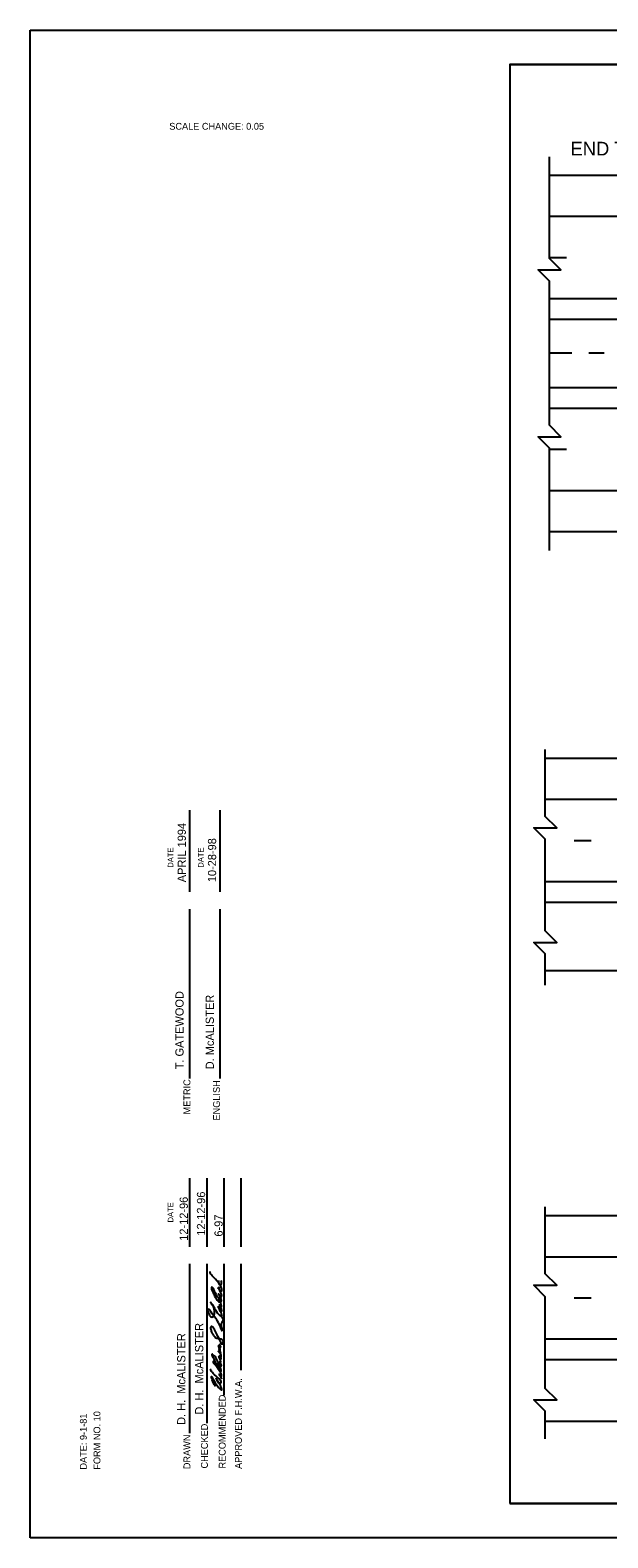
# Model space of a CAD drawing. Extents: x 1000 to 1036.3, y 1000 to 1022.
# Drawn here: x 1000 to 1008.43, y 1000 to 1022 of the extents above; entities that cross this region are included whole.
import ezdxf

# ---------------------------------------------------------------- set-up
doc = ezdxf.new("R2010")
doc.units = 0
for name, color, linetype in [('Level 1', 7, 'Continuous'), ('Level 10', 7, 'Continuous'), ('Level 11', 7, 'Continuous'), ('Level 15', 7, 'Continuous')]:
    doc.layers.add(name, color=color, linetype=linetype)

msp = doc.modelspace()

# ---------------------------------------------------------------- linework, layer by layer
at = {"layer": 'Level 1'}
for p, q in [((1007.577, 1019.885), (1026.262, 1019.885)), ((1007.577, 1019.285), (1026.262, 1019.285)), ((1007.577, 1018.685), (1007.827, 1018.685)), ((1007.577, 1018.085), (1026.262, 1018.085)), ((1007.577, 1017.785), (1026.262, 1017.785)), ((1007.903, 1017.285), (1007.577, 1017.285)), ((1008.374, 1017.285), (1008.151, 1017.285)), ((1007.577, 1016.785), (1026.262, 1016.785)), ((1007.577, 1016.485), (1026.262, 1016.485)), ((1007.577, 1015.885), (1007.827, 1015.885)), ((1007.577, 1015.285), (1026.262, 1015.285)), ((1007.577, 1014.685), (1026.262, 1014.685)), ((1007.516, 1011.377), (1023.622, 1011.377)), ((1007.516, 1010.777), (1023.622, 1010.777)), ((1007.937, 1010.177), (1008.187, 1010.177)), ((1007.516, 1009.577), (1023.622, 1009.577)), ((1007.516, 1009.277), (1023.622, 1009.277)), ((1007.516, 1008.277), (1010.675, 1008.277)), ((1007.516, 1004.702), (1023.622, 1004.702)), ((1007.516, 1004.102), (1023.622, 1004.102)), ((1007.937, 1003.502), (1008.187, 1003.502)), ((1007.516, 1002.902), (1023.622, 1002.902)), ((1007.516, 1002.602), (1023.622, 1002.602)), ((1007.516, 1001.702), (1010.675, 1001.702))]:
    msp.add_line(p, q, dxfattribs=at)
for points in [[(1007.577, 1016.485), (1007.577, 1018.335), (1007.41, 1018.502), (1007.744, 1018.502), (1007.577, 1018.668), (1007.577, 1020.153)], [(1007.577, 1014.406), (1007.577, 1015.902), (1007.41, 1016.068), (1007.744, 1016.068), (1007.577, 1016.235), (1007.577, 1016.485)], [(1007.516, 1009.277), (1007.516, 1010.194), (1007.35, 1010.36), (1007.683, 1010.36), (1007.516, 1010.527), (1007.516, 1011.503)], [(1007.516, 1008.063), (1007.516, 1008.523), (1007.35, 1008.689), (1007.683, 1008.689), (1007.516, 1008.856), (1007.516, 1009.277)], [(1007.516, 1002.602), (1007.516, 1003.519), (1007.35, 1003.686), (1007.683, 1003.686), (1007.516, 1003.852), (1007.516, 1004.828)], [(1007.516, 1001.444), (1007.516, 1001.848), (1007.35, 1002.014), (1007.683, 1002.014), (1007.516, 1002.181), (1007.516, 1002.602)]]:
    msp.add_lwpolyline(points, dxfattribs=at)
for points in [[(1002.803, 1003.228), (1002.773, 1003.317), (1002.743, 1003.37), (1002.756, 1003.339), (1002.773, 1003.309), (1002.791, 1003.303), (1002.791, 1003.339), (1002.77, 1003.387), (1002.761, 1003.401), (1002.764, 1003.383), (1002.777, 1003.367), (1002.789, 1003.366), (1002.792, 1003.383), (1002.783, 1003.426), (1002.739, 1003.512), (1002.735, 1003.519), (1002.678, 1003.624), (1002.663, 1003.65), (1002.654, 1003.658), (1002.644, 1003.648), (1002.652, 1003.614), (1002.702, 1003.507), (1002.74, 1003.458), (1002.76, 1003.445), (1002.776, 1003.443), (1002.789, 1003.449), (1002.789, 1003.477), (1002.771, 1003.521), (1002.75, 1003.559), (1002.771, 1003.525), (1002.79, 1003.519), (1002.794, 1003.529), (1002.784, 1003.574), (1002.766, 1003.608), (1002.746, 1003.64), (1002.746, 1003.655), (1002.76, 1003.654), (1002.753, 1003.642), (1002.759, 1003.617), (1002.765, 1003.606), (1002.786, 1003.597), (1002.799, 1003.614), (1002.794, 1003.643), (1002.765, 1003.698), (1002.681, 1003.798), (1002.677, 1003.802), (1002.637, 1003.849), (1002.628, 1003.871), (1002.627, 1003.887)], [(1002.748, 1003.753), (1002.758, 1003.7), (1002.769, 1003.69), (1002.782, 1003.691), (1002.79, 1003.707), (1002.788, 1003.754)], [(1002.805, 1003.018), (1002.758, 1003.116), (1002.708, 1003.203), (1002.641, 1003.295), (1002.602, 1003.335), (1002.593, 1003.33), (1002.592, 1003.306), (1002.611, 1003.257), (1002.625, 1003.235), (1002.639, 1003.225), (1002.661, 1003.223), (1002.676, 1003.232), (1002.688, 1003.284), (1002.688, 1003.324), (1002.676, 1003.372), (1002.674, 1003.379), (1002.657, 1003.411), (1002.63, 1003.436), (1002.643, 1003.419), (1002.704, 1003.327), (1002.768, 1003.245), (1002.817, 1003.185), (1002.806, 1003.158), (1002.788, 1003.125), (1002.792, 1003.068), (1002.805, 1003.016)], [(1002.79, 1002.818), (1002.782, 1002.857), (1002.764, 1002.894), (1002.719, 1002.981), (1002.673, 1003.062), (1002.64, 1003.086), (1002.632, 1003.066), (1002.636, 1003.042), (1002.652, 1002.99), (1002.677, 1002.952), (1002.711, 1002.919), (1002.764, 1002.909), (1002.799, 1002.893), (1002.815, 1002.858), (1002.808, 1002.85), (1002.803, 1002.845), (1002.796, 1002.817)], [(1002.796, 1002.315), (1002.776, 1002.366), (1002.763, 1002.383), (1002.758, 1002.386), (1002.783, 1002.352), (1002.791, 1002.357), (1002.791, 1002.377), (1002.765, 1002.45), (1002.717, 1002.527), (1002.674, 1002.572), (1002.67, 1002.573), (1002.668, 1002.565), (1002.677, 1002.551), (1002.744, 1002.465), (1002.77, 1002.435), (1002.788, 1002.431), (1002.782, 1002.464), (1002.78, 1002.471), (1002.748, 1002.552), (1002.707, 1002.631), (1002.662, 1002.677), (1002.655, 1002.679), (1002.65, 1002.672), (1002.656, 1002.654), (1002.701, 1002.569), (1002.749, 1002.513), (1002.775, 1002.498), (1002.783, 1002.499), (1002.788, 1002.503), (1002.78, 1002.541), (1002.766, 1002.571), (1002.766, 1002.567), (1002.776, 1002.555), (1002.78, 1002.568), (1002.766, 1002.614), (1002.754, 1002.648), (1002.774, 1002.606), (1002.785, 1002.61), (1002.78, 1002.64), (1002.772, 1002.651), (1002.763, 1002.655), (1002.78, 1002.638), (1002.786, 1002.665), (1002.752, 1002.714), (1002.748, 1002.723), (1002.758, 1002.724), (1002.78, 1002.701), (1002.771, 1002.728), (1002.769, 1002.733), (1002.754, 1002.755), (1002.773, 1002.739), (1002.764, 1002.764), (1002.748, 1002.8), (1002.761, 1002.777), (1002.774, 1002.773), (1002.78, 1002.782), (1002.771, 1002.807), (1002.754, 1002.823)], [(1002.705, 1002.208), (1002.665, 1002.28), (1002.644, 1002.354), (1002.684, 1002.286), (1002.74, 1002.207), (1002.78, 1002.165), (1002.798, 1002.162), (1002.793, 1002.186), (1002.755, 1002.257), (1002.712, 1002.327), (1002.738, 1002.284), (1002.771, 1002.262), (1002.785, 1002.267), (1002.776, 1002.295), (1002.752, 1002.323), (1002.748, 1002.327), (1002.671, 1002.398), (1002.626, 1002.461)]]:
    msp.add_spline(points, degree=3, dxfattribs=at)
at = {"layer": 'Level 10'}
for p, q in [((1000, 1000), (1000, 1022)), ((1000, 1022), (1036, 1022)), ((1007, 1021.5), (1035.5, 1021.5)), ((1007, 1021.5), (1007, 1000.5)), ((1002.331, 1009.425), (1002.331, 1010.62)), ((1002.772, 1009.425), (1002.772, 1010.62)), ((1002.331, 1006.705), (1002.331, 1009.175)), ((1002.772, 1006.705), (1002.772, 1009.175)), ((1002.331, 1004.248), (1002.331, 1005.248)), ((1002.581, 1004.248), (1002.581, 1005.248)), ((1002.831, 1004.248), (1002.831, 1005.248)), ((1003.081, 1004.248), (1003.081, 1005.248)), ((1002.331, 1001.528), (1002.331, 1003.998)), ((1002.581, 1001.673), (1002.581, 1003.998)), ((1002.831, 1002.081), (1002.831, 1003.998)), ((1003.081, 1002.448), (1003.081, 1003.998)), ((1035.5, 1000.5), (1007, 1000.5)), ((1036, 1000), (1000, 1000))]:
    msp.add_line(p, q, dxfattribs=at)
at = {"layer": 'Level 11'}
msp.add_lwpolyline([(1007, 1000.5), (1035.5, 1000.5), (1035.5, 1021.5), (1007, 1021.5)], close=True, dxfattribs=at)

# ---------------------------------------------------------------- texts
at = {"layer": 'Level 1'}
msp.add_text('END TREATMENT TYPE 2A', height=0.2, dxfattribs=at).set_placement((1007.885, 1020.171))
for s, height, rotation, p in [('APRIL 1994', 0.12, 90, (1002.272, 1009.567)), ('10-28-98', 0.12, 90, (1002.714, 1009.567)), ('T. GATEWOOD', 0.12, 90, (1002.239, 1006.837)), ('D. McALISTER', 0.12, 90, (1002.681, 1006.837)), ('12-12-96', 0.12, 90, (1002.301, 1004.335)), ('12-12-96', 0.12, 90, (1002.553, 1004.41)), ('6-97', 0.12, 90, (1002.809, 1004.396)), ('.', 0.0515, 269.9999, (1002.645, 1003.676)), (' D. H.  McALISTER', 0.12, 90, (1002.526, 1001.754)), (' D. H.  McALISTER', 0.12, 90, (1002.265, 1001.604)), ('.', 0.0515, 269.9999, (1002.758, 1002.928)), ('.', 0.0515, 269.9999, (1002.679, 1002.643)), ('.', 0.0515, 269.9999, (1002.659, 1002.448))]:
    msp.add_text(s, height=height, rotation=rotation, dxfattribs=at).set_placement(p)
at = {"layer": 'Level 10'}
for s, height, p in [('DATE', 0.08, (1002.088, 1009.779)), ('DATE', 0.08, (1002.53, 1009.779)), ('METRIC', 0.1, (1002.337, 1006.179)), ('ENGLISH', 0.1, (1002.769, 1006.09)), ('DATE', 0.08, (1002.088, 1004.602)), ('APPROVED F.H.W.A.', 0.1, (1003.089, 1001.006)), ('RECOMMENDED', 0.1, (1002.852, 1001.012)), ('DATE: 9-1-81', 0.1, (1000.826, 1000.996)), ('FORM NO. 10', 0.1, (1001.025, 1000.994)), ('DRAWN', 0.1, (1002.337, 1001.002)), ('CHECKED', 0.1, (1002.593, 1001.012))]:
    msp.add_text(s, height=height, rotation=90, dxfattribs=at).set_placement(p)
at = {"layer": 'Level 15'}
msp.add_text('SCALE CHANGE: 0.05', height=0.1, dxfattribs=at).set_placement((1002.03, 1020.547))

doc.saveas('drawing.dxf')
